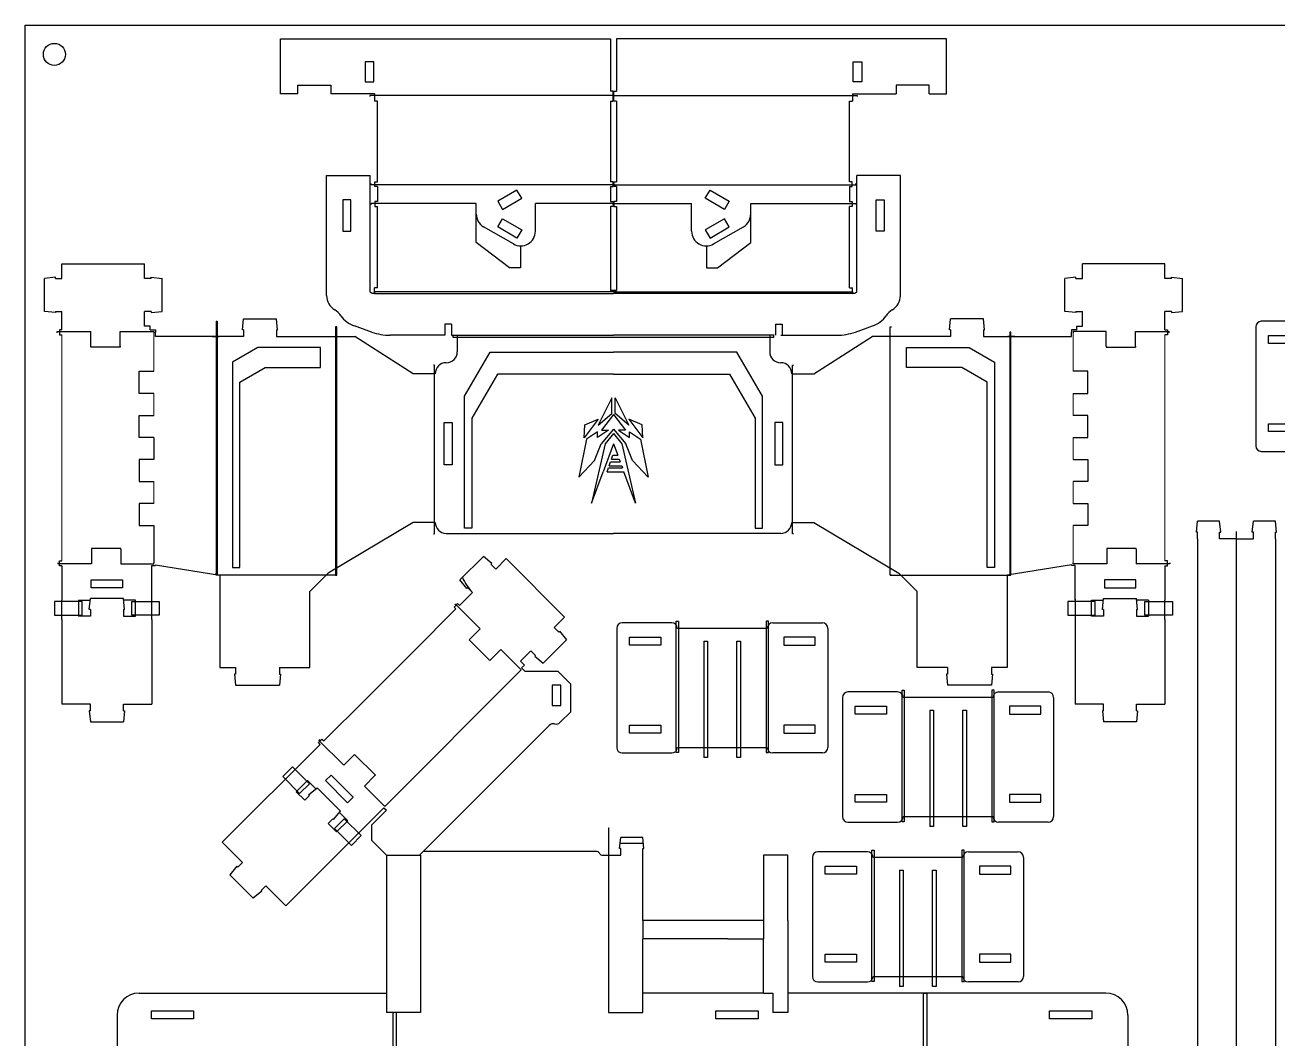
# Model space of a CAD drawing. Header units: inches. Extents: x 1422.9 to 1482.5, y 123.1 to 197.2.
# Drawn here: x 1439.78 to 1446.5, y 128.42 to 133.86 of the extents above; entities that cross this region are included whole.
import ezdxf

# ---------------------------------------------------------------- set-up
doc = ezdxf.new("R2010")
doc.units = ezdxf.units.IN
doc.header["$LTSCALE"] = 0.2
doc.header["$MEASUREMENT"] = 0
for name, color, linetype in [('EXTENTS', 5, 'Continuous'), ('FLEXURES', 1, 'Continuous'), ('OUTLINES', 250, 'Continuous')]:
    doc.layers.add(name, color=color, linetype=linetype)

msp = doc.modelspace()

# ---------------------------------------------------------------- linework, layer by layer
at = {"layer": 'EXTENTS', "color": 3}
for p, q in [((1439.7785, 123.1365), (1439.7785, 133.8581)), ((1439.7785, 133.8581), (1453.416, 133.8581)), ((1441.0272, 132.1291), (1440.8908, 132.0504)), ((1441.3632, 132.1291), (1441.0272, 132.1291)), ((1441.3632, 132.0209), (1441.3632, 132.1291)), ((1444.5059, 132.0209), (1444.5059, 132.1291)), ((1444.5059, 132.1291), (1444.842, 132.1291)), ((1444.842, 132.1291), (1444.9784, 132.0504)), ((1440.8908, 132.0504), (1440.8908, 130.948)), ((1442.1359, 131.8673), (1442.2723, 132.1035)), ((1442.2723, 132.1035), (1442.9346, 132.1035)), ((1443.5969, 132.1035), (1442.9346, 132.1035)), ((1443.7333, 131.8673), (1443.5969, 132.1035)), ((1444.9784, 132.0504), (1444.9784, 130.948)), ((1440.9302, 131.9421), (1441.0665, 132.0209)), ((1441.0665, 132.0209), (1441.3632, 132.0209)), ((1442.3116, 131.9854), (1442.1752, 131.7492)), ((1442.9346, 131.9854), (1442.3116, 131.9854)), ((1442.9346, 131.9854), (1443.5576, 131.9854)), ((1443.5576, 131.9854), (1443.6939, 131.7492)), ((1444.8026, 132.0209), (1444.5059, 132.0209)), ((1444.939, 131.9421), (1444.8026, 132.0209)), ((1440.9302, 130.948), (1440.9302, 131.9421)), ((1444.939, 130.948), (1444.939, 131.9421)), ((1442.1359, 131.1587), (1442.1359, 131.8673)), ((1442.9263, 131.8582), (1442.8518, 131.7119)), ((1442.9263, 131.7749), (1442.9263, 131.8582)), ((1442.943, 131.7749), (1442.943, 131.8582)), ((1442.943, 131.8582), (1443.0174, 131.7119)), ((1443.7333, 131.1587), (1443.7333, 131.8673)), ((1442.8518, 131.7119), (1442.9263, 131.7749)), ((1443.0174, 131.7119), (1442.943, 131.7749)), ((1442.1752, 131.7492), (1442.1752, 131.1587)), ((1442.8529, 131.7447), (1442.7771, 131.644)), ((1442.7771, 131.644), (1442.7812, 131.7142)), ((1442.7812, 131.7142), (1442.8529, 131.7447)), ((1442.9346, 131.7684), (1442.8706, 131.6844)), ((1442.9346, 131.7684), (1442.9987, 131.6844)), ((1443.0164, 131.7447), (1443.0922, 131.644)), ((1443.0881, 131.7142), (1443.0164, 131.7447)), ((1443.0922, 131.644), (1443.0881, 131.7142)), ((1443.6939, 131.7492), (1443.6939, 131.1587)), ((1442.8494, 131.6751), (1442.7891, 131.6366)), ((1442.9072, 131.6844), (1442.8494, 131.6447)), ((1442.8494, 131.6447), (1442.8494, 131.6751)), ((1442.9346, 131.6898), (1442.8692, 131.6117)), ((1442.8706, 131.6844), (1442.9072, 131.6844)), ((1442.9346, 131.6662), (1442.89, 131.611)), ((1442.9346, 131.6898), (1443.0001, 131.6117)), ((1442.9346, 131.6662), (1442.9793, 131.611)), ((1442.9987, 131.6844), (1442.962, 131.6844)), ((1442.962, 131.6844), (1443.0199, 131.6447)), ((1443.0199, 131.6447), (1443.0199, 131.6751)), ((1443.0199, 131.6751), (1443.0802, 131.6366)), ((1442.7891, 131.6366), (1442.7485, 131.4321)), ((1442.89, 131.611), (1442.8174, 131.293)), ((1442.8332, 131.5215), (1442.8692, 131.6117)), ((1442.9346, 131.612), (1442.8785, 131.4611)), ((1442.9346, 131.612), (1442.9574, 131.5508)), ((1442.9793, 131.611), (1443.0519, 131.293)), ((1443.036, 131.5215), (1443.0001, 131.6117)), ((1443.0802, 131.6366), (1443.1208, 131.4321)), ((1442.7485, 131.4321), (1442.8332, 131.5215)), ((1442.9109, 131.4932), (1442.9182, 131.5147)), ((1442.9188, 131.5147), (1442.9182, 131.5147)), ((1442.9188, 131.5147), (1442.9709, 131.5147)), ((1442.9233, 131.5297), (1442.9304, 131.5508)), ((1442.9235, 131.5297), (1442.9233, 131.5297)), ((1442.9235, 131.5297), (1442.9653, 131.5297)), ((1442.9305, 131.5508), (1442.9304, 131.5508)), ((1442.9305, 131.5508), (1442.9574, 131.5508)), ((1442.9653, 131.5297), (1442.9709, 131.5147)), ((1443.1208, 131.4321), (1443.036, 131.5215)), ((1442.8174, 131.293), (1442.8785, 131.4611)), ((1442.9002, 131.4615), (1442.9073, 131.4825)), ((1442.9002, 131.4615), (1442.9908, 131.4615)), ((1442.9078, 131.4825), (1442.9073, 131.4825)), ((1442.9078, 131.4825), (1442.9828, 131.4825)), ((1442.9118, 131.4932), (1442.9109, 131.4932)), ((1442.9118, 131.4932), (1442.9789, 131.4932)), ((1442.9789, 131.4932), (1442.9828, 131.4825)), ((1443.0519, 131.293), (1442.9908, 131.4611)), ((1442.1752, 131.1587), (1442.1359, 131.1587)), ((1443.6939, 131.1587), (1443.7333, 131.1587)), ((1440.8908, 130.948), (1440.9302, 130.948)), ((1444.9784, 130.948), (1444.939, 130.948)), ((1443.4197, 130.5531), (1443.4197, 129.9295)), ((1443.4197, 130.5531), (1443.4394, 130.5531)), ((1443.4394, 130.5531), (1443.4394, 129.9295)), ((1443.5969, 130.5531), (1443.6165, 130.5531)), ((1443.5969, 129.9295), (1443.5969, 130.5531)), ((1443.6165, 130.5531), (1443.6165, 129.9295)), ((1444.6306, 130.1822), (1444.6306, 129.5586)), ((1444.6306, 130.1822), (1444.6503, 130.1822)), ((1444.6503, 130.1822), (1444.6503, 129.5586)), ((1444.8078, 130.1822), (1444.8275, 130.1822)), ((1444.8078, 129.5586), (1444.8078, 130.1822)), ((1444.8275, 130.1822), (1444.8275, 129.5586)), ((1443.4394, 129.9295), (1443.4197, 129.9295)), ((1443.6165, 129.9295), (1443.5969, 129.9295)), ((1444.6503, 129.5586), (1444.6306, 129.5586)), ((1444.8275, 129.5586), (1444.8078, 129.5586)), ((1444.4692, 129.3246), (1444.4692, 128.701)), ((1444.4692, 129.3246), (1444.4889, 129.3246)), ((1444.4889, 129.3246), (1444.4889, 128.701)), ((1444.6464, 129.3246), (1444.666, 129.3246)), ((1444.6464, 128.701), (1444.6464, 129.3246)), ((1444.666, 129.3246), (1444.666, 128.701)), ((1444.4889, 128.701), (1444.4692, 128.701)), ((1444.666, 128.701), (1444.6464, 128.701))]:
    msp.add_line(p, q, dxfattribs=at)
at = {"layer": 'FLEXURES'}
for p, q in [((1442.9323, 133.48), (1441.6281, 133.48)), ((1441.6281, 133.48), (1441.6281, 133.4741)), ((1442.9323, 133.4741), (1442.9323, 133.48)), ((1442.9369, 133.48), (1444.241, 133.48)), ((1442.9369, 133.4741), (1442.9369, 133.48)), ((1444.241, 133.48), (1444.241, 133.4741)), ((1441.6347, 133.0017), (1441.6347, 133.0076)), ((1442.9323, 133.0017), (1441.6347, 133.0017)), ((1442.9323, 133.0076), (1442.9323, 133.0017)), ((1442.9369, 133.0076), (1442.9369, 133.0017)), ((1442.9369, 133.0017), (1444.2344, 133.0017)), ((1444.2344, 133.0017), (1444.2344, 133.0076)), ((1442.1984, 132.9013), (1441.6347, 132.9013)), ((1441.6347, 132.9013), (1441.6347, 132.8954)), ((1442.9323, 132.9013), (1442.5156, 132.9013)), ((1442.9323, 132.8954), (1442.9323, 132.9013)), ((1442.9369, 132.9013), (1443.3536, 132.9013)), ((1442.9369, 132.8954), (1442.9369, 132.9013)), ((1443.6708, 132.9013), (1444.2344, 132.9013)), ((1444.2344, 132.9013), (1444.2344, 132.8954)), ((1442.9346, 132.4274), (1441.6536, 132.4274)), ((1441.6536, 132.4274), (1441.6536, 132.4185)), ((1441.6536, 132.4185), (1442.9346, 132.4185)), ((1442.9346, 132.4274), (1444.2156, 132.4274)), ((1444.2156, 132.4185), (1442.9346, 132.4185)), ((1444.2156, 132.4274), (1444.2156, 132.4185)), ((1440.8034, 132.2694), (1440.8084, 132.2694)), ((1440.8084, 132.2694), (1440.8084, 130.9067)), ((1439.9516, 132.2072), (1439.9516, 132.2135)), ((1439.9516, 132.2135), (1440.1314, 132.2135)), ((1440.2888, 132.2135), (1440.4686, 132.2135)), ((1440.4686, 132.2135), (1440.4686, 132.2072)), ((1441.4508, 132.2398), (1441.4439, 132.2398)), ((1441.4439, 132.2398), (1441.4439, 130.9067)), ((1441.4508, 130.9067), (1441.4508, 132.2398)), ((1442.0743, 132.1823), (1442.0743, 132.1941)), ((1442.0743, 132.1941), (1442.9346, 132.1941)), ((1443.7948, 132.1823), (1442.0743, 132.1823)), ((1443.7948, 132.1941), (1442.9346, 132.1941)), ((1443.7948, 132.1823), (1443.7948, 132.1941)), ((1444.4183, 130.9067), (1444.4183, 132.2398)), ((1444.4183, 132.2398), (1444.4252, 132.2398)), ((1445.0658, 132.21), (1445.0608, 132.21)), ((1445.0608, 132.21), (1445.0608, 130.9067)), ((1445.4006, 132.2135), (1445.4006, 132.2072)), ((1445.5773, 132.2135), (1445.4006, 132.2135)), ((1445.7348, 132.2135), (1445.9145, 132.2135)), ((1445.9145, 132.2072), (1445.9145, 132.2135)), ((1441.9745, 132.033), (1441.9695, 132.033)), ((1441.9745, 131.1288), (1441.9745, 132.033)), ((1443.8947, 132.033), (1443.8996, 132.033)), ((1443.8947, 131.1288), (1443.8947, 132.033)), ((1440.4686, 131.6462), (1440.4686, 131.528)), ((1440.4686, 131.1737), (1440.4686, 130.9733)), ((1441.9695, 131.1288), (1441.9745, 131.1288)), ((1443.8996, 131.1288), (1443.8947, 131.1288)), ((1446.2761, 125.1577), (1446.2761, 131.142)), ((1439.9547, 130.9733), (1439.9547, 130.967)), ((1440.4686, 130.967), (1440.4686, 130.9733)), ((1445.4006, 130.967), (1445.4006, 130.9733)), ((1445.9176, 130.9733), (1445.9176, 130.967)), ((1440.1344, 130.967), (1439.9547, 130.967)), ((1440.2919, 130.967), (1440.4686, 130.967)), ((1440.8034, 130.9067), (1440.8034, 130.9185)), ((1441.4508, 130.9067), (1440.8034, 130.9067)), ((1441.4439, 130.9067), (1441.4508, 130.9067)), ((1444.4252, 130.9067), (1444.4183, 130.9067)), ((1444.4183, 130.9067), (1445.0658, 130.9067)), ((1445.0608, 130.9067), (1445.0658, 130.9067)), ((1445.0658, 130.9067), (1445.0658, 130.9185)), ((1445.5803, 130.967), (1445.4006, 130.967)), ((1445.9176, 130.967), (1445.7378, 130.967)), ((1440.0849, 130.7662), (1439.9373, 130.7662)), ((1439.9373, 130.7662), (1439.9373, 130.6924)), ((1440.0849, 130.6924), (1440.0849, 130.7662)), ((1440.3506, 130.6924), (1440.3506, 130.7662)), ((1440.3506, 130.7662), (1440.4982, 130.7662)), ((1440.4982, 130.7662), (1440.4982, 130.6924)), ((1442.0873, 130.7518), (1442.0828, 130.7474)), ((1442.2194, 130.6195), (1442.0873, 130.7518)), ((1445.5186, 130.7662), (1445.371, 130.7662)), ((1445.371, 130.7662), (1445.371, 130.6924)), ((1445.5186, 130.6924), (1445.5186, 130.7662)), ((1445.7843, 130.6924), (1445.7843, 130.7662)), ((1445.7843, 130.7662), (1445.9319, 130.7662)), ((1445.9319, 130.7662), (1445.9319, 130.6924)), ((1439.9373, 130.6924), (1440.0849, 130.6924)), ((1440.4982, 130.6924), (1440.3506, 130.6924)), ((1443.2711, 129.9553), (1443.2711, 130.661)), ((1443.2711, 130.661), (1443.2829, 130.661)), ((1443.2829, 130.661), (1443.2829, 129.9553)), ((1443.7534, 130.661), (1443.7534, 129.9553)), ((1443.7652, 130.661), (1443.7534, 130.661)), ((1443.7652, 129.9553), (1443.7652, 130.661)), ((1445.371, 130.6924), (1445.5186, 130.6924)), ((1445.9319, 130.6924), (1445.7843, 130.6924)), ((1442.4402, 130.3985), (1442.3306, 130.508)), ((1442.4402, 130.3985), (1441.7085, 129.6663)), ((1444.482, 129.5844), (1444.482, 130.29)), ((1444.482, 130.29), (1444.4938, 130.29)), ((1444.4938, 130.29), (1444.4938, 129.5844)), ((1444.9643, 130.29), (1444.9643, 129.5844)), ((1444.9761, 130.29), (1444.9643, 130.29)), ((1444.9761, 129.5844), (1444.9761, 130.29)), ((1441.3592, 130.0249), (1441.3548, 130.0204)), ((1441.4877, 129.8873), (1441.3548, 130.0204)), ((1443.2829, 129.9553), (1443.2711, 129.9553)), ((1443.7534, 129.9553), (1443.7652, 129.9553)), ((1441.1609, 129.8261), (1441.2135, 129.8779)), ((1441.2135, 129.8779), (1441.3037, 129.7872)), ((1441.2512, 129.7354), (1441.1609, 129.8261)), ((1441.3037, 129.7872), (1441.2512, 129.7354)), ((1441.599, 129.7759), (1441.7085, 129.6663)), ((1441.4908, 129.5999), (1441.4389, 129.5474)), ((1441.5814, 129.5096), (1441.4908, 129.5999)), ((1444.4938, 129.5844), (1444.482, 129.5844)), ((1444.9643, 129.5844), (1444.9761, 129.5844)), ((1441.4389, 129.5474), (1441.5295, 129.4571)), ((1441.5295, 129.4571), (1441.5814, 129.5096)), ((1442.9082, 129.5502), (1442.9082, 128.5602)), ((1442.9111, 129.5502), (1442.9082, 129.5502)), ((1444.3206, 128.7268), (1444.3206, 129.4324)), ((1444.3206, 129.4324), (1444.3324, 129.4324)), ((1444.3324, 129.4324), (1444.3324, 128.7268)), ((1444.8029, 129.4324), (1444.8029, 128.7268)), ((1444.8147, 129.4324), (1444.8029, 129.4324)), ((1444.8147, 128.7268), (1444.8147, 129.4324)), ((1441.7169, 129.4049), (1441.9, 129.4049)), ((1441.9, 129.4049), (1441.9, 128.5602)), ((1443.0912, 129.0552), (1443.0912, 128.9552)), ((1443.7397, 129.0552), (1443.7397, 128.9552)), ((1444.3324, 128.7268), (1444.3206, 128.7268)), ((1444.8029, 128.7268), (1444.8147, 128.7268)), ((1444.5966, 127.6018), (1444.5966, 128.6647)), ((1444.5966, 128.6647), (1444.6144, 128.6647)), ((1444.6144, 128.6647), (1444.6144, 127.6018)), ((1441.7524, 127.6018), (1441.7524, 128.5602)), ((1441.7701, 127.6018), (1441.7701, 128.5602))]:
    msp.add_line(p, q, dxfattribs=at)
at = {"layer": 'FLEXURES', "lineweight": 0}
for p, q in [((1440.8034, 130.9067), (1440.8034, 132.2694)), ((1440.4686, 132.2072), (1440.4686, 132.0005)), ((1445.0658, 130.9067), (1445.0658, 132.21)), ((1445.4006, 132.2072), (1445.4006, 132.0005)), ((1440.4686, 131.8824), (1440.4686, 131.7643)), ((1445.4006, 131.8824), (1445.4006, 131.7643)), ((1445.4006, 131.6462), (1445.4006, 131.528)), ((1440.4686, 131.4099), (1440.4686, 131.2918)), ((1445.4006, 131.4099), (1445.4006, 131.2918)), ((1445.4006, 131.1737), (1445.4006, 130.9733)), ((1440.8229, 130.9067), (1440.8034, 130.9067)), ((1445.0463, 130.9067), (1445.0658, 130.9067))]:
    msp.add_line(p, q, dxfattribs=at)
at = {"layer": 'FLEXURES'}
msp.add_circle((1439.936, 133.7006), 0.0591, dxfattribs=at)
at = {"layer": 'OUTLINES'}
for p, q in [((1441.1487, 133.7842), (1442.9183, 133.7842)), ((1441.1487, 133.5479), (1441.1487, 133.7842)), ((1442.9183, 133.7842), (1442.9183, 133.5036)), ((1442.9508, 133.7842), (1442.9508, 133.5036)), ((1444.7205, 133.7842), (1442.9508, 133.7842)), ((1444.7205, 133.5479), (1444.7205, 133.7842)), ((1441.6499, 133.6613), (1441.6035, 133.6613)), ((1441.6035, 133.6613), (1441.6035, 133.5527)), ((1441.6499, 133.5527), (1441.6499, 133.6613)), ((1444.2192, 133.5527), (1444.2192, 133.6613)), ((1444.2192, 133.6613), (1444.2657, 133.6613)), ((1444.2657, 133.6613), (1444.2657, 133.5527)), ((1441.1487, 133.4889), (1441.1487, 133.5479)), ((1441.2417, 133.4889), (1441.2417, 133.5361)), ((1441.2417, 133.5361), (1441.4188, 133.5361)), ((1441.4188, 133.5361), (1441.4188, 133.4889)), ((1441.6035, 133.5527), (1441.6499, 133.5527)), ((1444.2657, 133.5527), (1444.2192, 133.5527)), ((1444.6275, 133.5361), (1444.4503, 133.5361)), ((1444.4503, 133.5361), (1444.4503, 133.4889)), ((1444.6275, 133.4889), (1444.6275, 133.5361)), ((1444.7205, 133.4889), (1444.7205, 133.5479)), ((1441.2417, 133.4889), (1441.1487, 133.4889)), ((1441.6536, 133.4889), (1441.4188, 133.4889)), ((1441.6536, 133.4889), (1441.6536, 133.4505)), ((1442.9323, 133.5036), (1442.9183, 133.5036)), ((1442.9323, 133.4505), (1442.9323, 133.5036)), ((1442.9369, 133.4505), (1442.9369, 133.5036)), ((1442.9369, 133.5036), (1442.9508, 133.5036)), ((1444.2156, 133.4889), (1444.2156, 133.4505)), ((1444.2156, 133.4889), (1444.4503, 133.4889)), ((1444.6275, 133.4889), (1444.7205, 133.4889)), ((1441.6684, 133.4505), (1441.6536, 133.4505)), ((1441.6684, 133.0179), (1441.6684, 133.4505)), ((1442.9183, 133.4505), (1442.9323, 133.4505)), ((1442.9183, 133.4495), (1442.9183, 133.0179)), ((1442.9508, 133.4505), (1442.9369, 133.4505)), ((1442.9508, 133.4495), (1442.9508, 133.0179)), ((1444.2008, 133.4505), (1444.2156, 133.4505)), ((1444.2008, 133.0179), (1444.2008, 133.4505)), ((1441.3957, 132.6217), (1441.3957, 133.0519)), ((1441.3957, 133.0519), (1441.629, 133.0519)), ((1441.629, 132.426), (1441.629, 133.0519)), ((1444.2402, 132.426), (1444.2402, 133.0519)), ((1444.4735, 133.0519), (1444.2402, 133.0519)), ((1444.4735, 132.6217), (1444.4735, 133.0519)), ((1441.6544, 132.9913), (1441.6544, 133.0179)), ((1441.6544, 133.0179), (1441.6684, 133.0179)), ((1441.6684, 132.9913), (1441.6544, 132.9913)), ((1441.6684, 132.9913), (1441.6684, 132.9116)), ((1442.9323, 133.0179), (1442.9183, 133.0179)), ((1442.9183, 132.9913), (1442.9183, 132.9116)), ((1442.9183, 132.9913), (1442.9323, 132.9913)), ((1442.9323, 132.9913), (1442.9323, 133.0179)), ((1442.9369, 132.9913), (1442.9369, 133.0179)), ((1442.9369, 133.0179), (1442.9508, 133.0179)), ((1442.9508, 132.9913), (1442.9369, 132.9913)), ((1442.9508, 132.9913), (1442.9508, 132.9116)), ((1444.2148, 133.0179), (1444.2008, 133.0179)), ((1444.2008, 132.9913), (1444.2008, 132.9116)), ((1444.2008, 132.9913), (1444.2148, 132.9913)), ((1444.2148, 132.9913), (1444.2148, 133.0179)), ((1441.5259, 132.9202), (1441.4834, 132.9202)), ((1441.4834, 132.9202), (1441.4834, 132.7525)), ((1441.5259, 132.7525), (1441.5259, 132.9202)), ((1442.4169, 132.973), (1442.3134, 132.9133)), ((1442.3389, 132.869), (1442.4424, 132.9288)), ((1442.4424, 132.9288), (1442.4169, 132.973)), ((1443.4267, 132.9288), (1443.4523, 132.973)), ((1443.5303, 132.869), (1443.4267, 132.9288)), ((1443.4523, 132.973), (1443.5558, 132.9133)), ((1444.3432, 132.7525), (1444.3432, 132.9202)), ((1444.3432, 132.9202), (1444.3858, 132.9202)), ((1444.3858, 132.9202), (1444.3858, 132.7525)), ((1441.6684, 132.9116), (1441.6544, 132.9116)), ((1441.6544, 132.9116), (1441.6544, 132.885)), ((1441.6544, 132.885), (1441.6684, 132.885)), ((1441.6684, 132.448), (1441.6684, 132.885)), ((1442.1984, 132.6912), (1442.1984, 132.9013)), ((1442.3134, 132.9133), (1442.3389, 132.869)), ((1442.5156, 132.752), (1442.5156, 132.9013)), ((1442.9183, 132.9116), (1442.9323, 132.9116)), ((1442.9183, 132.885), (1442.9183, 132.4333)), ((1442.9323, 132.885), (1442.9183, 132.885)), ((1442.9323, 132.9116), (1442.9323, 132.885)), ((1442.9508, 132.9116), (1442.9369, 132.9116)), ((1442.9369, 132.9116), (1442.9369, 132.885)), ((1442.9369, 132.885), (1442.9508, 132.885)), ((1442.9508, 132.885), (1442.9508, 132.4333)), ((1443.3536, 132.752), (1443.3536, 132.9013)), ((1443.5558, 132.9133), (1443.5303, 132.869)), ((1443.6708, 132.6912), (1443.6708, 132.9013)), ((1444.2008, 132.9116), (1444.2148, 132.9116)), ((1444.2148, 132.885), (1444.2008, 132.885)), ((1444.2008, 132.448), (1444.2008, 132.885)), ((1444.2148, 132.9116), (1444.2148, 132.885)), ((1442.3134, 132.7751), (1442.3389, 132.8194)), ((1442.3389, 132.8194), (1442.4424, 132.7596)), ((1443.5303, 132.8194), (1443.4267, 132.7596)), ((1443.5558, 132.7751), (1443.5303, 132.8194)), ((1441.4834, 132.7525), (1441.5259, 132.7525)), ((1442.3975, 132.6838), (1442.2378, 132.776)), ((1442.4169, 132.7154), (1442.3134, 132.7751)), ((1442.4424, 132.7596), (1442.4169, 132.7154)), ((1443.4267, 132.7596), (1443.4523, 132.7154)), ((1443.4523, 132.7154), (1443.5558, 132.7751)), ((1443.4717, 132.6838), (1443.6314, 132.776)), ((1444.3858, 132.7525), (1444.3432, 132.7525)), ((1442.3775, 132.5551), (1442.1984, 132.6912)), ((1442.4366, 132.6745), (1442.4366, 132.5748)), ((1443.4326, 132.6745), (1443.4326, 132.5748)), ((1443.4917, 132.5551), (1443.6708, 132.6912)), ((1441.3957, 132.4066), (1441.3957, 132.6217)), ((1444.4735, 132.4066), (1444.4735, 132.6217)), ((1439.9766, 132.4992), (1439.9766, 132.578)), ((1439.9766, 132.578), (1440.4195, 132.578)), ((1440.4195, 132.4992), (1440.4195, 132.578)), ((1442.4366, 132.5551), (1442.3775, 132.5551)), ((1442.4366, 132.5748), (1442.4366, 132.5551)), ((1443.4326, 132.5748), (1443.4326, 132.5551)), ((1443.4326, 132.5551), (1443.4917, 132.5551)), ((1445.4497, 132.4992), (1445.4497, 132.578)), ((1445.8925, 132.578), (1445.4497, 132.578)), ((1445.8925, 132.4992), (1445.8925, 132.578)), ((1439.9412, 132.5051), (1439.8821, 132.4992)), ((1439.8821, 132.3221), (1439.8821, 132.4992)), ((1439.9412, 132.4992), (1439.9412, 132.5051)), ((1439.9412, 132.4992), (1439.9766, 132.4992)), ((1440.4549, 132.4992), (1440.4195, 132.4992)), ((1440.4549, 132.4992), (1440.4549, 132.5051)), ((1440.4549, 132.5051), (1440.5139, 132.4992)), ((1440.5139, 132.3221), (1440.5139, 132.4992)), ((1441.6536, 132.4185), (1441.6536, 132.448)), ((1441.6684, 132.448), (1441.6536, 132.448)), ((1444.2008, 132.448), (1444.2156, 132.448)), ((1444.2156, 132.4185), (1444.2156, 132.448)), ((1445.4143, 132.5051), (1445.3552, 132.4992)), ((1445.3552, 132.3221), (1445.3552, 132.4992)), ((1445.4143, 132.4992), (1445.4143, 132.5051)), ((1445.4143, 132.4992), (1445.4497, 132.4992)), ((1445.928, 132.4992), (1445.8925, 132.4992)), ((1445.928, 132.4992), (1445.928, 132.5051)), ((1445.928, 132.5051), (1445.987, 132.4992)), ((1445.987, 132.3221), (1445.987, 132.4992)), ((1442.9508, 132.4333), (1442.9183, 132.4333)), ((1442.9183, 132.4333), (1442.9508, 132.4333)), ((1439.9412, 132.3161), (1439.8821, 132.3221)), ((1439.9412, 132.3221), (1439.9766, 132.3221)), ((1439.9412, 132.3221), (1439.9412, 132.3161)), ((1439.9766, 132.2236), (1439.9766, 132.3221)), ((1440.4195, 132.2433), (1440.4195, 132.3221)), ((1440.4549, 132.3221), (1440.4195, 132.3221)), ((1440.4549, 132.3221), (1440.4549, 132.3161)), ((1440.4549, 132.3161), (1440.5139, 132.3221)), ((1445.4143, 132.3161), (1445.3552, 132.3221)), ((1445.4143, 132.3221), (1445.4497, 132.3221)), ((1445.4143, 132.3221), (1445.4143, 132.3161)), ((1445.4497, 132.2433), (1445.4497, 132.3221)), ((1445.8925, 132.2236), (1445.8925, 132.3221)), ((1445.928, 132.3221), (1445.8925, 132.3221)), ((1445.928, 132.3221), (1445.928, 132.3161)), ((1445.928, 132.3161), (1445.987, 132.3221)), ((1440.9439, 132.2236), (1440.9498, 132.2827)), ((1440.9498, 132.2827), (1441.127, 132.2827)), ((1441.1329, 132.2236), (1441.127, 132.2827)), ((1442.0307, 132.2532), (1442.0307, 132.1941)), ((1442.0661, 132.2532), (1442.0307, 132.2532)), ((1442.0661, 132.2532), (1442.0661, 132.1941)), ((1443.8031, 132.2532), (1443.8031, 132.1941)), ((1443.8031, 132.2532), (1443.8385, 132.2532)), ((1443.8385, 132.2532), (1443.8385, 132.1941)), ((1444.7363, 132.2236), (1444.7422, 132.2827)), ((1444.9193, 132.2827), (1444.7422, 132.2827)), ((1444.9252, 132.2236), (1444.9193, 132.2827)), ((1446.6751, 132.2688), (1446.409, 132.2688)), ((1439.9766, 132.2236), (1439.9627, 132.2236)), ((1439.9627, 132.2236), (1439.9627, 132.1971)), ((1439.9627, 132.1971), (1439.9766, 132.1971)), ((1440.1314, 132.1348), (1440.1314, 132.2135)), ((1440.2888, 132.1348), (1440.2888, 132.2135)), ((1440.4491, 132.2433), (1440.4195, 132.2433)), ((1440.4491, 132.2224), (1440.4491, 132.2433)), ((1440.4491, 132.2224), (1440.4774, 132.2224)), ((1440.4774, 132.2224), (1440.4774, 132.2103)), ((1440.4774, 132.1882), (1440.4774, 132.2103)), ((1440.7815, 132.1882), (1440.4774, 132.1882)), ((1440.7815, 132.1882), (1440.8199, 132.1882)), ((1440.8199, 132.1882), (1440.7815, 132.1882)), ((1440.9498, 132.1882), (1440.8199, 132.1882)), ((1440.9498, 132.2236), (1440.9439, 132.2236)), ((1440.9498, 132.2236), (1440.9498, 132.1882)), ((1441.127, 132.2236), (1441.127, 132.1882)), ((1441.127, 132.2236), (1441.1329, 132.2236)), ((1441.127, 132.1882), (1441.5473, 132.1882)), ((1441.637, 132.2112), (1441.5447, 132.2441)), ((1441.8603, 131.9874), (1441.5473, 132.1882)), ((1442.0307, 132.1941), (1441.7361, 132.1941)), ((1442.0661, 132.1941), (1442.0965, 132.1941)), ((1442.0965, 132.1941), (1442.0965, 132.1055)), ((1443.7727, 132.1941), (1443.7727, 132.1055)), ((1443.7961, 132.1941), (1443.7727, 132.1941)), ((1443.8315, 132.1941), (1444.1331, 132.1941)), ((1444.0089, 131.9874), (1444.3219, 132.1882)), ((1444.2321, 132.2112), (1444.3245, 132.2441)), ((1444.7422, 132.1882), (1444.3219, 132.1882)), ((1444.7422, 132.2236), (1444.7363, 132.2236)), ((1444.7422, 132.2236), (1444.7422, 132.1882)), ((1444.9193, 132.2236), (1444.9193, 132.1882)), ((1444.9193, 132.2236), (1444.9252, 132.2236)), ((1444.9193, 132.1882), (1445.0493, 132.1882)), ((1445.0876, 132.1882), (1445.0493, 132.1882)), ((1445.0493, 132.1882), (1445.0876, 132.1882)), ((1445.0876, 132.1882), (1445.3918, 132.1882)), ((1445.3918, 132.2236), (1445.3918, 132.2103)), ((1445.4201, 132.2236), (1445.3918, 132.2236)), ((1445.3918, 132.1882), (1445.3918, 132.2103)), ((1445.4201, 132.2236), (1445.4201, 132.2433)), ((1445.4201, 132.2433), (1445.4497, 132.2433)), ((1445.5773, 132.1348), (1445.5773, 132.2135)), ((1445.7348, 132.1348), (1445.7348, 132.2135)), ((1445.8925, 132.2236), (1445.9065, 132.2236)), ((1445.9065, 132.1971), (1445.8925, 132.1971)), ((1445.9065, 132.2236), (1445.9065, 132.1971)), ((1446.3795, 132.2392), (1446.3795, 131.6003)), ((1440.1314, 132.1308), (1440.1314, 132.1348)), ((1440.2888, 132.1308), (1440.1314, 132.1308)), ((1440.2888, 132.1348), (1440.2888, 132.1308)), ((1445.5773, 132.1348), (1445.5773, 132.1308)), ((1445.5773, 132.1308), (1445.7348, 132.1308)), ((1445.7348, 132.1348), (1445.7348, 132.1308)), ((1440.3898, 131.8824), (1440.3898, 132.0005)), ((1440.3898, 132.0005), (1440.4686, 132.0005)), ((1441.9784, 131.9874), (1441.8603, 131.9874)), ((1443.8908, 131.9874), (1444.0089, 131.9874)), ((1445.4794, 132.0005), (1445.4006, 132.0005)), ((1445.4794, 131.8824), (1445.4794, 132.0005)), ((1440.4686, 131.8824), (1440.3898, 131.8824)), ((1445.4006, 131.8824), (1445.4794, 131.8824)), ((1440.3898, 131.6462), (1440.3898, 131.7643)), ((1440.3898, 131.7643), (1440.4686, 131.7643)), ((1442.0271, 131.4992), (1442.0271, 131.7257)), ((1442.0271, 131.7257), (1442.0696, 131.7257)), ((1442.0696, 131.7257), (1442.0696, 131.4992)), ((1443.8421, 131.7257), (1443.7995, 131.7257)), ((1443.7995, 131.7257), (1443.7995, 131.4992)), ((1443.8421, 131.4992), (1443.8421, 131.7257)), ((1445.4794, 131.7643), (1445.4006, 131.7643)), ((1445.4794, 131.6462), (1445.4794, 131.7643)), ((1440.4686, 131.6462), (1440.3898, 131.6462)), ((1445.4006, 131.6462), (1445.4794, 131.6462)), ((1440.4686, 131.528), (1440.3898, 131.528)), ((1440.3898, 131.528), (1440.3898, 131.4099)), ((1445.4006, 131.528), (1445.4794, 131.528)), ((1445.4794, 131.528), (1445.4794, 131.4099)), ((1446.409, 131.5707), (1446.6751, 131.5707)), ((1442.0696, 131.4992), (1442.0271, 131.4992)), ((1443.7995, 131.4992), (1443.8421, 131.4992)), ((1440.3898, 131.4099), (1440.4686, 131.4099)), ((1445.4794, 131.4099), (1445.4006, 131.4099)), ((1440.4686, 131.2918), (1440.3898, 131.2918)), ((1440.3898, 131.2918), (1440.3898, 131.1737)), ((1445.4006, 131.2918), (1445.4794, 131.2918)), ((1445.4794, 131.2918), (1445.4794, 131.1737)), ((1440.3898, 131.1737), (1440.4686, 131.1737)), ((1441.8603, 131.1902), (1441.4046, 130.9185)), ((1441.9784, 131.1902), (1441.8603, 131.1902)), ((1443.8908, 131.1902), (1444.0089, 131.1902)), ((1444.0089, 131.1902), (1444.4646, 130.9185)), ((1445.4794, 131.1737), (1445.4006, 131.1737)), ((1446.0615, 131.138), (1446.0674, 131.1971)), ((1446.1855, 131.1971), (1446.0674, 131.1971)), ((1446.1914, 131.138), (1446.1855, 131.1971)), ((1446.3607, 131.138), (1446.3666, 131.1971)), ((1446.4847, 131.1971), (1446.3666, 131.1971)), ((1446.4906, 131.138), (1446.4847, 131.1971)), ((1442.0374, 131.1311), (1442.9346, 131.1311)), ((1443.8317, 131.1311), (1442.9346, 131.1311)), ((1446.0674, 131.138), (1446.0615, 131.138)), ((1446.0674, 131.1026), (1446.0674, 131.138)), ((1446.1855, 131.1026), (1446.1855, 131.138)), ((1446.1855, 131.138), (1446.1914, 131.138)), ((1446.3666, 131.138), (1446.3607, 131.138)), ((1446.3666, 131.1026), (1446.3666, 131.138)), ((1446.4847, 131.1026), (1446.4847, 131.138)), ((1446.4847, 131.138), (1446.4906, 131.138)), ((1440.2919, 131.0497), (1440.1344, 131.0497)), ((1440.1344, 131.0497), (1440.1344, 131.0458)), ((1440.1344, 131.0458), (1440.1344, 130.967)), ((1440.2919, 131.0458), (1440.2919, 131.0497)), ((1440.2919, 131.0458), (1440.2919, 130.967)), ((1445.7378, 131.0497), (1445.5803, 131.0497)), ((1445.5803, 131.0497), (1445.5803, 131.0458)), ((1445.5803, 131.0458), (1445.5803, 130.967)), ((1445.7378, 131.0458), (1445.7378, 131.0497)), ((1445.7378, 131.0458), (1445.7378, 130.967)), ((1446.0674, 131.1026), (1446.0674, 125.1971)), ((1446.2761, 131.1026), (1446.1855, 131.1026)), ((1446.2761, 131.1026), (1446.3666, 131.1026)), ((1446.4847, 131.1026), (1446.4847, 125.1971)), ((1439.9627, 130.9569), (1439.9627, 130.9835)), ((1439.9627, 130.9835), (1439.9766, 130.9835)), ((1442.1112, 130.8814), (1442.2365, 131.0067)), ((1442.2824, 130.9691), (1442.2365, 131.0067)), ((1442.2783, 130.9649), (1442.2824, 130.9691)), ((1442.3033, 130.9399), (1442.359, 130.9955)), ((1442.359, 130.9955), (1442.6721, 130.6824)), ((1445.9065, 130.9835), (1445.8925, 130.9835)), ((1445.9065, 130.9569), (1445.9065, 130.9835)), ((1439.9766, 130.9569), (1439.9627, 130.9569)), ((1439.9766, 130.9569), (1439.9766, 130.7721)), ((1440.4588, 130.9582), (1440.4774, 130.9582)), ((1440.4588, 130.7721), (1440.4588, 130.9582)), ((1440.4774, 130.9582), (1440.4774, 130.9626)), ((1440.4774, 130.9626), (1440.8229, 130.9067)), ((1440.8229, 130.9067), (1440.8229, 130.7205)), ((1440.8229, 130.9067), (1440.8229, 130.4121)), ((1441.3061, 130.8201), (1441.4046, 130.9185)), ((1442.2783, 130.9649), (1442.3033, 130.9399)), ((1444.563, 130.8201), (1444.4646, 130.9185)), ((1445.3918, 130.9626), (1445.0463, 130.9067)), ((1445.0463, 130.9067), (1445.0463, 130.7205)), ((1445.0463, 130.9067), (1445.0463, 130.4121)), ((1445.3918, 130.9582), (1445.3918, 130.9626)), ((1445.4104, 130.9582), (1445.3918, 130.9582)), ((1445.4104, 130.7721), (1445.4104, 130.9582)), ((1445.8925, 130.9569), (1445.8925, 130.7721)), ((1445.8925, 130.9569), (1445.9065, 130.9569)), ((1440.1339, 130.8395), (1440.1339, 130.882)), ((1440.1339, 130.882), (1440.3016, 130.882)), ((1440.3016, 130.8395), (1440.1339, 130.8395)), ((1440.3016, 130.882), (1440.3016, 130.8395)), ((1442.1488, 130.8355), (1442.1112, 130.8814)), ((1442.153, 130.8396), (1442.1488, 130.8355)), ((1442.153, 130.8396), (1442.178, 130.8146)), ((1445.7353, 130.882), (1445.5676, 130.882)), ((1445.5676, 130.882), (1445.5676, 130.8395)), ((1445.5676, 130.8395), (1445.7353, 130.8395)), ((1445.7353, 130.8395), (1445.7353, 130.882)), ((1439.9766, 130.6688), (1439.9766, 130.7721)), ((1440.0652, 130.7721), (1440.1283, 130.7721)), ((1440.0652, 130.7721), (1440.0652, 130.6865)), ((1440.1232, 130.7219), (1440.1291, 130.781)), ((1440.3063, 130.781), (1440.1291, 130.781)), ((1440.3122, 130.7219), (1440.3063, 130.781)), ((1440.3702, 130.7721), (1440.3072, 130.7721)), ((1440.3702, 130.6865), (1440.3702, 130.7721)), ((1440.4588, 130.6688), (1440.4588, 130.7721)), ((1441.3061, 130.4121), (1441.3061, 130.8201)), ((1442.1084, 130.745), (1442.178, 130.8146)), ((1444.563, 130.4121), (1444.563, 130.8201)), ((1445.4104, 130.7785), (1445.4104, 130.6666)), ((1445.4989, 130.7721), (1445.562, 130.7721)), ((1445.4989, 130.6865), (1445.4989, 130.7721)), ((1445.557, 130.7219), (1445.5629, 130.781)), ((1445.5629, 130.781), (1445.74, 130.781)), ((1445.7459, 130.7219), (1445.74, 130.781)), ((1445.804, 130.7721), (1445.7409, 130.7721)), ((1445.804, 130.7721), (1445.804, 130.6865)), ((1445.8925, 130.6688), (1445.8925, 130.7721)), ((1440.1291, 130.7219), (1440.1232, 130.7219)), ((1440.1291, 130.7219), (1440.1291, 130.6865)), ((1440.3063, 130.7219), (1440.3063, 130.6865)), ((1440.3063, 130.7219), (1440.3122, 130.7219)), ((1442.0896, 130.7262), (1441.863, 130.4998)), ((1442.0798, 130.7361), (1442.0986, 130.7548)), ((1442.0896, 130.7262), (1442.0798, 130.7361)), ((1442.0986, 130.7548), (1442.1084, 130.745)), ((1445.5629, 130.7219), (1445.557, 130.7219)), ((1445.5629, 130.7219), (1445.5629, 130.6865)), ((1445.74, 130.7219), (1445.74, 130.6865)), ((1445.74, 130.7219), (1445.7459, 130.7219)), ((1439.9766, 130.6688), (1439.9766, 130.2141)), ((1440.1291, 130.6865), (1440.0652, 130.6865)), ((1440.3063, 130.6865), (1440.3702, 130.6865)), ((1440.4588, 130.6688), (1440.4588, 130.2141)), ((1442.6164, 130.6267), (1442.6721, 130.6824)), ((1443.2474, 130.6511), (1442.9813, 130.6511)), ((1443.7888, 130.6511), (1444.0549, 130.6511)), ((1445.4104, 130.6688), (1445.4104, 130.2141)), ((1445.5629, 130.6865), (1445.4989, 130.6865)), ((1445.74, 130.6865), (1445.804, 130.6865)), ((1445.8925, 130.6688), (1445.8925, 130.2141)), ((1442.1635, 130.5636), (1442.2194, 130.6195)), ((1442.6415, 130.6017), (1442.6164, 130.6267)), ((1442.6415, 130.6017), (1442.6457, 130.6059)), ((1442.6457, 130.6059), (1442.6832, 130.5599)), ((1442.9518, 130.6216), (1442.9518, 129.9826)), ((1443.7593, 130.6216), (1443.277, 130.6216)), ((1444.0845, 130.6216), (1444.0845, 129.9826)), ((1441.863, 130.4998), (1441.6073, 130.2442)), ((1442.1635, 130.5636), (1442.1607, 130.5608)), ((1442.1607, 130.5608), (1442.2722, 130.4495)), ((1442.3306, 130.508), (1442.2749, 130.4523)), ((1442.4355, 130.4458), (1442.4912, 130.5015)), ((1442.5162, 130.4764), (1442.4912, 130.5015)), ((1442.558, 130.4347), (1442.6832, 130.5599)), ((1442.2722, 130.4495), (1442.2749, 130.4523)), ((1442.4564, 130.4248), (1442.4355, 130.4458)), ((1442.5162, 130.4764), (1442.512, 130.4722)), ((1442.512, 130.4722), (1442.558, 130.4347)), ((1440.8229, 130.4121), (1440.907, 130.4121)), ((1440.907, 130.3767), (1440.9011, 130.3767)), ((1440.9011, 130.3767), (1440.907, 130.3176)), ((1440.907, 130.4121), (1440.907, 130.3767)), ((1441.1433, 130.4121), (1441.3061, 130.4121)), ((1441.1433, 130.4121), (1441.1433, 130.3767)), ((1441.1433, 130.3767), (1441.1492, 130.3767)), ((1441.1492, 130.3767), (1441.1433, 130.3176)), ((1442.4414, 130.4098), (1442.4564, 130.4248)), ((1442.4414, 130.4098), (1442.4614, 130.3898)), ((1442.6371, 130.3898), (1442.4614, 130.3898)), ((1442.7051, 130.3217), (1442.6371, 130.3898)), ((1444.7259, 130.4121), (1444.563, 130.4121)), ((1444.7259, 130.3767), (1444.72, 130.3767)), ((1444.72, 130.3767), (1444.7259, 130.3176)), ((1444.7259, 130.4121), (1444.7259, 130.3767)), ((1445.0463, 130.4121), (1444.9621, 130.4121)), ((1444.9621, 130.4121), (1444.9621, 130.3767)), ((1444.9621, 130.3767), (1444.968, 130.3767)), ((1444.968, 130.3767), (1444.9621, 130.3176)), ((1440.907, 130.3176), (1441.1433, 130.3176)), ((1442.6519, 130.3166), (1442.6054, 130.3166)), ((1442.6054, 130.3166), (1442.6054, 130.2079)), ((1442.6519, 130.2079), (1442.6519, 130.3166)), ((1442.7051, 130.1741), (1442.7051, 130.3217)), ((1444.9621, 130.3176), (1444.7259, 130.3176)), ((1441.6073, 130.2442), (1441.3807, 130.0178)), ((1444.1627, 130.2507), (1444.1627, 129.6117)), ((1444.4584, 130.2802), (1444.1923, 130.2802)), ((1444.9702, 130.2507), (1444.4879, 130.2507)), ((1444.9997, 130.2802), (1445.2659, 130.2802)), ((1445.2954, 130.2507), (1445.2954, 129.6117)), ((1440.1291, 130.2141), (1439.9766, 130.2141)), ((1440.1291, 130.1786), (1440.1232, 130.1786)), ((1440.1232, 130.1786), (1440.1291, 130.1196)), ((1440.1291, 130.1786), (1440.1291, 130.2141)), ((1440.3063, 130.2141), (1440.4588, 130.2141)), ((1440.3063, 130.1786), (1440.3063, 130.2141)), ((1440.3063, 130.1786), (1440.3122, 130.1786)), ((1440.3122, 130.1786), (1440.3063, 130.1196)), ((1442.6054, 130.2079), (1442.6519, 130.2079)), ((1442.6473, 130.1163), (1442.7051, 130.1741)), ((1445.5629, 130.2141), (1445.4104, 130.2141)), ((1445.5629, 130.1786), (1445.557, 130.1786)), ((1445.557, 130.1786), (1445.5629, 130.1196)), ((1445.5629, 130.1786), (1445.5629, 130.2141)), ((1445.74, 130.2141), (1445.8925, 130.2141)), ((1445.74, 130.1786), (1445.74, 130.2141)), ((1445.74, 130.1786), (1445.7459, 130.1786)), ((1445.7459, 130.1786), (1445.74, 130.1196)), ((1440.1291, 130.1196), (1440.3063, 130.1196)), ((1442.5903, 130.101), (1442.3346, 129.8454)), ((1442.632, 130.101), (1442.632, 130.101)), ((1445.74, 130.1196), (1445.5629, 130.1196)), ((1441.3619, 129.999), (1440.8363, 129.474)), ((1441.352, 130.0088), (1441.3708, 130.0276)), ((1441.3619, 129.999), (1441.352, 130.0088)), ((1441.3708, 130.0276), (1441.3807, 130.0178)), ((1443.277, 129.9826), (1443.7593, 129.9826)), ((1441.5433, 129.9429), (1441.4877, 129.8873)), ((1441.5433, 129.9429), (1441.546, 129.9457)), ((1441.546, 129.9457), (1441.6575, 129.8344)), ((1442.9813, 129.9531), (1443.2474, 129.9531)), ((1444.0549, 129.9531), (1443.7888, 129.9531)), ((1441.3899, 129.8048), (1441.42, 129.8348)), ((1441.42, 129.8348), (1441.5385, 129.7161)), ((1441.599, 129.7759), (1441.6547, 129.8316)), ((1441.6575, 129.8344), (1441.6547, 129.8316)), ((1442.3346, 129.8454), (1441.8941, 129.4049)), ((1441.2332, 129.7452), (1441.2938, 129.8057)), ((1441.2938, 129.8057), (1441.3383, 129.7611)), ((1441.2993, 129.7292), (1441.3452, 129.7668)), ((1441.3452, 129.7668), (1441.4704, 129.6414)), ((1441.5084, 129.6861), (1441.3899, 129.8048)), ((1441.2784, 129.7), (1441.2332, 129.7452)), ((1441.3034, 129.725), (1441.2784, 129.7)), ((1441.3034, 129.725), (1441.2993, 129.7292)), ((1441.5385, 129.7161), (1441.5084, 129.6861)), ((1441.7035, 129.6587), (1441.1771, 129.1329)), ((1441.4328, 129.5955), (1441.4704, 129.6414)), ((1441.5093, 129.5899), (1441.4648, 129.6345)), ((1441.7167, 129.6456), (1441.6385, 129.5668)), ((1441.7035, 129.6587), (1441.7167, 129.6456)), ((1441.4286, 129.5997), (1441.4036, 129.5747)), ((1441.4036, 129.5747), (1441.4487, 129.5294)), ((1441.4286, 129.5997), (1441.4328, 129.5955)), ((1441.4487, 129.5294), (1441.5093, 129.5899)), ((1441.6385, 129.4833), (1441.6385, 129.5668)), ((1444.1923, 129.5822), (1444.4584, 129.5822)), ((1444.4879, 129.6117), (1444.9702, 129.6117)), ((1445.2659, 129.5822), (1444.9997, 129.5822)), ((1442.9672, 129.4403), (1442.9731, 129.4993)), ((1443.0912, 129.4993), (1442.9731, 129.4993)), ((1443.0971, 129.4403), (1443.0912, 129.4993)), ((1440.9441, 129.3661), (1440.8363, 129.474)), ((1441.7169, 129.4049), (1441.6385, 129.4833)), ((1442.8423, 129.4245), (1441.9138, 129.4245)), ((1442.8567, 129.4245), (1442.8567, 129.4245)), ((1442.9731, 129.4403), (1442.9672, 129.4403)), ((1442.9702, 129.4698), (1443.0942, 129.4698)), ((1442.9731, 129.4049), (1442.9731, 129.4403)), ((1443.0912, 129.4049), (1443.0912, 129.4403)), ((1443.0912, 129.4403), (1443.0971, 129.4403)), ((1440.919, 129.3411), (1440.9441, 129.3661)), ((1441.7169, 129.4049), (1441.7169, 128.5602)), ((1442.8764, 129.4049), (1442.8845, 129.4049)), ((1442.8845, 129.4049), (1442.9082, 129.4049)), ((1442.9082, 129.4049), (1442.9731, 129.4049)), ((1443.0912, 129.0552), (1443.0912, 129.4049)), ((1443.7397, 129.4049), (1443.7397, 129.0552)), ((1443.8697, 129.4049), (1443.7397, 129.4049)), ((1443.8697, 129.0552), (1443.8697, 129.4049)), ((1444.0013, 129.3931), (1444.0013, 128.7541)), ((1444.297, 129.4226), (1444.0308, 129.4226)), ((1444.8088, 129.3931), (1444.3265, 129.3931)), ((1444.8383, 129.4226), (1445.1044, 129.4226)), ((1445.134, 129.3931), (1445.134, 128.7541)), ((1440.9149, 129.3453), (1440.8773, 129.2994)), ((1440.8773, 129.2994), (1441.0025, 129.174)), ((1440.919, 129.3411), (1440.9149, 129.3453)), ((1441.0442, 129.2157), (1441.0693, 129.2408)), ((1441.0693, 129.2408), (1441.1771, 129.1329)), ((1441.0484, 129.2116), (1441.0025, 129.174)), ((1441.0442, 129.2157), (1441.0484, 129.2116)), ((1443.5487, 129.0552), (1443.0912, 129.0552)), ((1443.7397, 129.0552), (1443.5487, 129.0552)), ((1443.8697, 129.0552), (1443.8697, 128.5602)), ((1443.0912, 128.5602), (1443.0912, 128.9552)), ((1443.5487, 128.9552), (1443.0912, 128.9552)), ((1443.5487, 128.9552), (1443.7397, 128.9552)), ((1443.7397, 128.6647), (1443.7397, 128.9552)), ((1444.3265, 128.7541), (1444.8088, 128.7541)), ((1444.0308, 128.7246), (1444.297, 128.7246)), ((1445.1044, 128.7246), (1444.8383, 128.7246)), ((1440.3899, 128.6647), (1441.7169, 128.6647)), ((1443.7397, 128.6647), (1443.0912, 128.6647)), ((1443.7397, 128.6647), (1443.7897, 128.6647)), ((1443.7897, 128.6647), (1443.7897, 128.5602)), ((1444.6055, 128.6647), (1443.8697, 128.6647)), ((1445.5752, 128.6647), (1444.6055, 128.6647)), ((1440.4558, 128.5267), (1440.4558, 128.5693)), ((1440.4558, 128.5693), (1440.6824, 128.5693)), ((1440.6824, 128.5693), (1440.6824, 128.5267)), ((1441.9, 128.5602), (1441.7169, 128.5602)), ((1442.9082, 128.5602), (1443.0912, 128.5602)), ((1443.4842, 128.5267), (1443.4842, 128.5693)), ((1443.4842, 128.5693), (1443.7108, 128.5693)), ((1443.7108, 128.5693), (1443.7108, 128.5267)), ((1443.8697, 128.5602), (1443.7897, 128.5602)), ((1445.2739, 128.5267), (1445.2739, 128.5693)), ((1445.2739, 128.5693), (1445.5005, 128.5693)), ((1445.5005, 128.5693), (1445.5005, 128.5267)), ((1440.2718, 128.5466), (1440.2718, 127.6018)), ((1440.6824, 128.5267), (1440.4558, 128.5267)), ((1443.7108, 128.5267), (1443.4842, 128.5267)), ((1445.5005, 128.5267), (1445.2739, 128.5267)), ((1445.6933, 128.5466), (1445.6933, 127.6018))]:
    msp.add_line(p, q, dxfattribs=at)
at = {"layer": 'OUTLINES', "lineweight": 0}
for p, q in [((1439.9766, 132.1971), (1439.9766, 130.9835)), ((1445.8925, 132.1971), (1445.8925, 130.9835))]:
    msp.add_line(p, q, dxfattribs=at)
at = {"layer": 'OUTLINES'}
for points in [[(1446.6161, 132.192), (1446.6161, 132.1495), (1446.4484, 132.1495), (1446.4484, 132.192)], [(1446.6161, 131.7196), (1446.6161, 131.677), (1446.4484, 131.677), (1446.4484, 131.7196)], [(1443.1884, 130.5743), (1443.1884, 130.5318), (1443.0207, 130.5318), (1443.0207, 130.5743)], [(1443.8478, 130.5743), (1443.8478, 130.5318), (1444.0156, 130.5318), (1444.0156, 130.5743)], [(1444.3993, 130.2034), (1444.3993, 130.1609), (1444.2316, 130.1609), (1444.2316, 130.2034)], [(1445.0588, 130.2034), (1445.0588, 130.1609), (1445.2265, 130.1609), (1445.2265, 130.2034)], [(1443.1884, 130.1019), (1443.1884, 130.0594), (1443.0207, 130.0594), (1443.0207, 130.1019)], [(1443.8478, 130.1019), (1443.8478, 130.0594), (1444.0156, 130.0594), (1444.0156, 130.1019)], [(1444.3993, 129.731), (1444.3993, 129.6885), (1444.2316, 129.6885), (1444.2316, 129.731)], [(1445.0588, 129.731), (1445.0588, 129.6885), (1445.2265, 129.6885), (1445.2265, 129.731)], [(1444.2379, 129.3458), (1444.2379, 129.3033), (1444.0702, 129.3033), (1444.0702, 129.3458)], [(1444.8973, 129.3458), (1444.8973, 129.3033), (1445.0651, 129.3033), (1445.0651, 129.3458)], [(1444.2379, 128.8734), (1444.2379, 128.8309), (1444.0702, 128.8309), (1444.0702, 128.8734)], [(1444.8973, 128.8734), (1444.8973, 128.8309), (1445.0651, 128.8309), (1445.0651, 128.8734)]]:
    msp.add_lwpolyline(points, close=True, dxfattribs=at)
for centre, radius, start, end in [((1442.2771, 132.8442), 0.0787, 180, 240), ((1443.592, 132.8442), 0.0787, 300, 0), ((1442.4369, 132.752), 0.0787, 240, 0), ((1443.4323, 132.752), 0.0787, 180, 300), ((1441.4843, 132.4066), 0.0886, 180, 240), ((1441.6536, 132.4628), 0.0443, 236.25101, 270), ((1444.2156, 132.4628), 0.0443, 270, 303.74899), ((1444.3849, 132.4066), 0.0886, 300, 0), ((1441.3957, 132.2532), 0.0886, 30, 60), ((1444.4735, 132.2532), 0.0886, 120, 150), ((1441.5943, 132.3869), 0.1512, 216.2761, 250.84691), ((1444.2749, 132.3869), 0.1512, 289.15309, 323.7239), ((1446.409, 132.2392), 0.0295, 90, 180), ((1441.7361, 132.4894), 0.2953, 250.39937, 270), ((1444.1331, 132.4894), 0.2953, 270, 289.60063), ((1442.0374, 131.9874), 0.0591, 90, 180), ((1442.0374, 132.1055), 0.0591, 270, 0), ((1443.8317, 132.1055), 0.0591, 180, 270), ((1443.8317, 131.9874), 0.0591, 0, 90), ((1446.409, 131.6003), 0.0295, 180, 270), ((1442.0374, 131.1902), 0.0591, 180, 270), ((1443.8317, 131.1902), 0.0591, 270, 0), ((1442.359, 130.9955), 0.2559, 203.33182, 225), ((1442.9813, 130.6216), 0.0295, 90, 180), ((1443.2474, 130.6216), 0.0295, 0, 90), ((1443.7888, 130.6216), 0.0295, 90, 180), ((1444.0549, 130.6216), 0.0295, 0, 90), ((1444.1923, 130.2507), 0.0295, 90, 180), ((1444.4584, 130.2507), 0.0295, 0, 90), ((1444.9997, 130.2507), 0.0295, 90, 180), ((1445.2659, 130.2507), 0.0295, 0, 90), ((1442.6112, 130.0802), 0.0295, 75, 135), ((1442.6264, 130.1372), 0.0295, 255, 315), ((1442.9813, 129.9826), 0.0295, 180, 270), ((1443.2474, 129.9826), 0.0295, 270, 0), ((1443.7888, 129.9826), 0.0295, 180, 270), ((1444.0549, 129.9826), 0.0295, 270, 0), ((1444.1923, 129.6117), 0.0295, 180, 270), ((1444.4584, 129.6117), 0.0295, 270, 0), ((1444.9997, 129.6117), 0.0295, 180, 270), ((1445.2659, 129.6117), 0.0295, 270, 0), ((1442.8423, 129.4049), 0.0197, 29.99999, 90), ((1442.8764, 129.4245), 0.0197, 209.99999, 270), ((1444.0308, 129.3931), 0.0295, 90, 180), ((1444.297, 129.3931), 0.0295, 0, 90), ((1444.8383, 129.3931), 0.0295, 90, 180), ((1445.1044, 129.3931), 0.0295, 0, 90), ((1444.0308, 128.7541), 0.0295, 180, 270), ((1444.297, 128.7541), 0.0295, 270, 0), ((1444.8383, 128.7541), 0.0295, 180, 270), ((1445.1044, 128.7541), 0.0295, 270, 0), ((1440.3899, 128.5466), 0.1181, 90, 180), ((1445.5752, 128.5466), 0.1181, 360, 90)]:
    msp.add_arc(centre, radius, start, end, dxfattribs=at)

doc.saveas('drawing.dxf')
